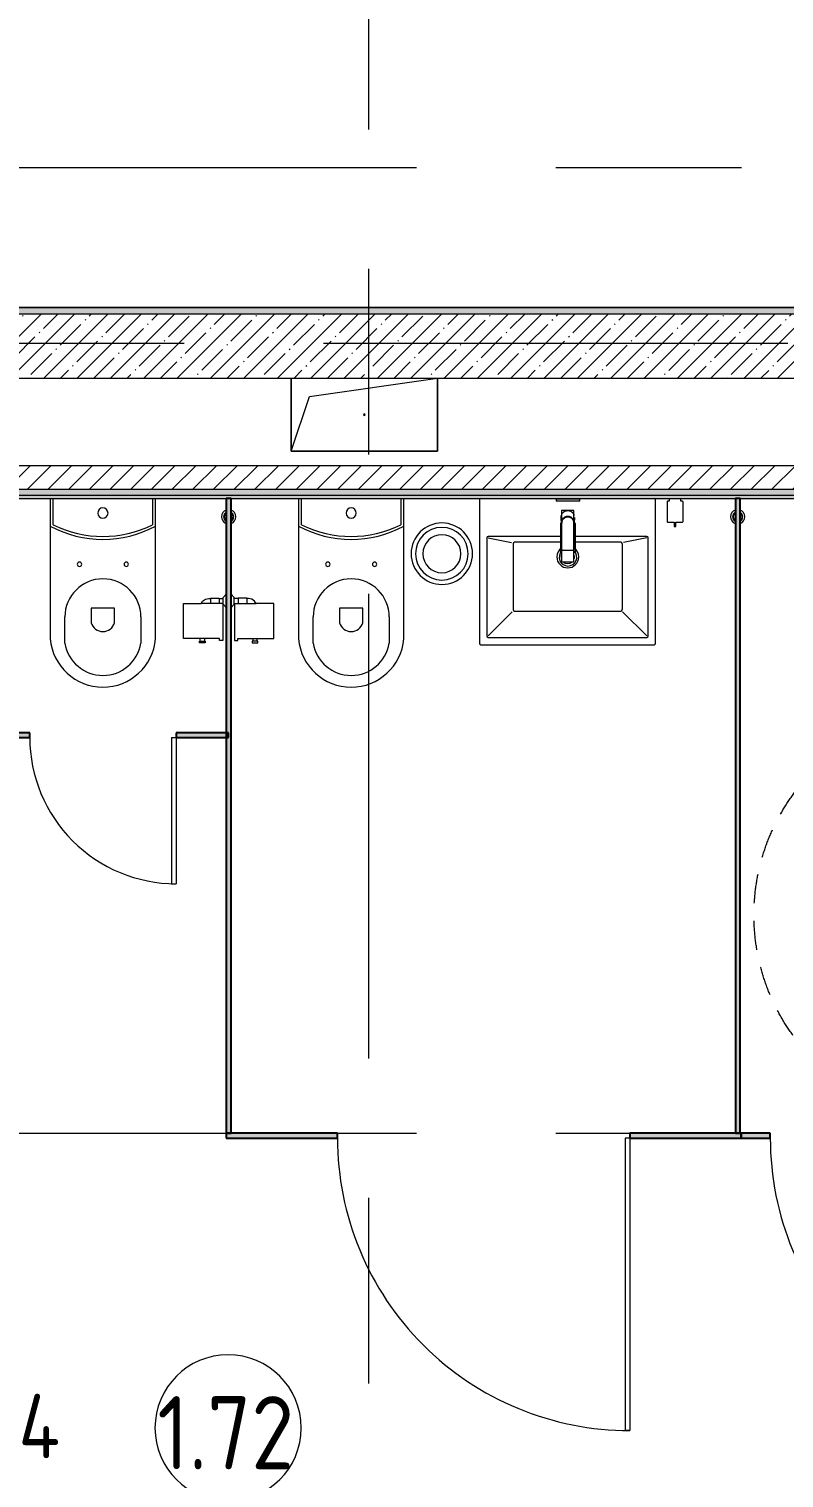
# Model space of a CAD drawing. Header units: millimetres. Extents: x 1322 to 199238, y -8553 to 29000.
# Drawn here: x 39267 to 41849, y 6621 to 11573 of the extents above; entities that cross this region are included whole.
import ezdxf

# ---------------------------------------------------------------- set-up
doc = ezdxf.new("R2010")
doc.units = ezdxf.units.MM
doc.linetypes.add('200_ШТРИХ__ш1_п0_6_', pattern=[160, 100, -60])
doc.linetypes.add('Осевая', pattern=[3175, 635, -476.25, 1587.5, -476.25])
for name, color, linetype, lineweight in [('0-1', 7, 'Continuous', 9), ('A-AREA-IDEN', 7, 'Continuous', 9), ('A-DETL-GENF', 7, 'Continuous', 9), ('A-DOOR', 7, 'Continuous', 9), ('A-GENM', 7, 'Continuous', 9), ('A-GENM-1', 7, 'Continuous', 25), ('A-WALL', 7, 'Continuous', 9), ('E-ELEC-FIXT-IDEN', 7, 'Continuous', 9), ('I-WALL', 7, 'Continuous', 9), ('P-SANR-FIXT', 7, 'Continuous', 9), ('Оси-2', 7, 'Осевая', 9)]:
    doc.layers.add(name, color=color, linetype=linetype, lineweight=lineweight)
for name, color, linetype, lineweight, true_color in [('A-WALL-1', 7, 'Continuous', 9, 0x3c3c3c), ('A-WALL-FNSH-1', 7, 'Continuous', 9, 0x3c3c3c), ('I-FURN-1', 7, 'Continuous', 9, 0xf0f0f0), ('I-FURN-2', 7, '200_ШТРИХ__ш1_п0_6_', 9, 0xf0f0f0)]:
    doc.layers.add(name, color=color, linetype=linetype, lineweight=lineweight, true_color=true_color)
doc.styles.add('GOST Common_3', font='GOST_Common.ttf', dxfattribs={"width": 0.9, "height": 220})
doc.styles.add('GOST Common_4', font='GOST_Common.ttf', dxfattribs={"width": 0.9, "height": 250})
pattern_1 = [(0, (-75531.326, 0), (121.92, 30.48), [10.058, -81.382, 10.058, -81.382, -487.68]), (0, (-75531.326, 0), (121.92, 30.48), [-182.88, 10.058, -172.822, 10.058, -81.382, -213.36]), (0, (-75531.326, 0), (121.92, 30.48), [-457.2, 10.058, -50.902, 10.058, -142.342]), (120, (-75485.606, 15.24), (-87.356454, 90.345817), [10.058, -81.382, 10.058, -81.382, -487.68]), (120, (-75485.606, 15.24), (-87.356454, 90.345817), [-182.88, 10.058, -172.822, 10.058, -81.382, -213.36]), (120, (-75485.606, 15.24), (-87.356454, 90.345817), [-457.2, 10.058, -50.902, 10.058, -142.342]), (240, (-75470.366, 76.2), (-34.563546, -120.825817), [10.058, -81.382, 10.058, -81.382, -487.68]), (240, (-75470.366, 76.2), (-34.563546, -120.825817), [-182.88, 10.058, -172.822, 10.058, -81.382, -213.36]), (240, (-75470.366, 76.2), (-34.563546, -120.825817), [-457.2, 10.058, -50.902, 10.058, -142.342])]

# ---------------------------------------------------------------- blocks, each defined once
blk = doc.blocks.new('FRT_2D_Символ _разворот МГН_1 - D1_4_Символ доступности разворота МГН _360__-18618045-План размещения напольных электротехнических лючков и розеток 1 этажа в осях 23_1-33')
at = {"layer": 'I-FURN-2'}
for p, q in [((-300, 325.4), (-300, -185.8)), ((-300, 325.4), (-200, 325.4)), ((-200, 195.4), (-200, 325.4)), ((200, 325.4), (300, 325.4)), ((200, 195.4), (200, 325.4)), ((300, 325.4), (300, -185.8)), ((-200, 195.4), (200, 195.4)), ((-300, -185.8), (-250, -185.8)), ((-250, -185.8), (-250, -435.8)), ((300, -185.8), (250, -185.8)), ((250, -185.8), (250, -435.8)), ((-200, -435.8), (-250, -435.8)), ((-200, -435.8), (-200, -645.8)), ((200, -435.8), (250, -435.8)), ((200, -435.8), (200, -645.8)), ((-200, -645.8), (200, -645.8))]:
    blk.add_line(p, q, dxfattribs=at)
blk.add_circle((0, 0), 700, dxfattribs=at)
blk = doc.blocks.new('GM_Отверстие прямоугольное _в плите_ - Отверстие-V4-План размещения напольных электротехнических лючков и розеток 1 этажа в осях 23_1-33')
at = {"layer": 'A-GENM'}
for p, q in [((-250, -125), (-250, 125)), ((-250, 125), (-250, -125)), ((-187.5, 62.5), (250, 125)), ((250, 125), (250, -125)), ((250, -125), (250, 125)), ((-250, -125), (-187.5, 62.5)), ((250, -125), (-250, -125)), ((-250, -125), (250, -125))]:
    blk.add_line(p, q, dxfattribs=at)
for start, end in [(360, 180), (180, 360)]:
    blk.add_arc((0, 0), 2.5, start, end, dxfattribs=at)
blk = doc.blocks.new('WC Seat_2 with Cistern-Wall Based - SE22-33487382-План размещения напольных электротехнических лючков и розеток 1 этажа в осях 23_1-33')
at = {"layer": 'P-SANR-FIXT'}
for p, q in [((-5, 410.5), (-5, 500.5)), ((255, 500.5), (255, 410.5)), ((-55, 485.5), (-55, 100.5)), ((305, 100.5), (305, 485.5)), ((85, 430.5), (85, 380.5)), ((165, 380.5), (165, 430.5)), ((85, 380.5), (165, 380.5)), ((-55, 100.5), (-55, 5.5)), ((305, 5.5), (305, 100.5)), ((-45, 5.5), (-45, 95.6)), ((295, 95.6), (295, 5.5))]:
    blk.add_line(p, q, dxfattribs=at)
for centre, radius, start, end in [((125, 469.8), 180.7, 4.9791, 175.0209), ((125, 478.7), 131.8, 9.5273, 170.4727), ((125, 418.8), 41.7, 16.2602, 163.7398), ((125, 410.5), 130, 180, 360), ((45, 230.5), 7.5, 0, 180), ((45, 230.5), 7.5, 180, 360), ((205, 230.5), 7.5, 0, 180), ((205, 230.5), 7.5, 180, 360), ((125, -237), 382.5, 61.9275, 118.0725), ((125, -247), 382.5, 63.6122, 116.3878), ((125, 55.5), 17.5, 0, 180), ((125, 55.5), 17.5, 180, 360)]:
    blk.add_arc(centre, radius, start, end, dxfattribs=at)
blk = doc.blocks.new('сифон - Для раковины-30615598-План размещения напольных электротехнических лючков и розеток 1 этажа в осях 23_1-33')
at = {"layer": 'P-SANR-FIXT'}
for p, q in [((116.7, 26), (15, 26)), ((116.7, 26), (116.7, 22.5)), ((200, 40), (191.1, 40)), ((191.1, -40), (191.1, 40)), ((200, 40), (200, -40)), ((15, -26), (116.7, -26)), ((116.7, -20.6), (116.7, -26)), ((191.1, -40), (200, -40))]:
    blk.add_line(p, q, dxfattribs=at)
for start, end in [(46.114, 180), (180, 315)]:
    blk.add_arc((0, 0), 30, start, end, dxfattribs=at)
blk = doc.blocks.new('раковина - 400 x 500mm-V94-План размещения напольных электротехнических лючков и розеток 1 этажа в осях 23_1-33')
at = {"layer": 'P-SANR-FIXT'}
for p, q in [((-249.5, -5), (-249.5, -495)), ((352.5, -495), (352.5, -5)), ((-224.5, -135), (-224.5, -470)), ((31.7, -130), (-219.5, -130)), ((-219.5, -135), (-139.5, -151)), ((322.5, -130), (73.7, -130)), ((322.5, -135), (242.8, -150.5)), ((327.5, -470), (327.5, -135)), ((-134.5, -155), (-134.5, -380)), ((-126, -150), (-129.5, -150)), ((31.7, -150), (-126, -150)), ((233.5, -150), (73.7, -150)), ((238.5, -155), (238.5, -380)), ((-219.5, -470), (-137.6, -388.1)), ((-129.5, -385), (233.5, -385)), ((322.5, -470), (240.2, -387.7)), ((-219.5, -475), (322.5, -475)), ((-244.5, -500), (347.5, -500))]:
    blk.add_line(p, q, dxfattribs=at)
for centre, radius, start, end in [((-244.5, -5), 5, 90, 180), ((347.5, -5), 5, 0, 90), ((-219.5, -135), 5, 90, 180), ((322.5, -135), 5, 0, 90), ((-129.5, -155), 5, 90, 180), ((52.6, -199.9), 37.5, 125.8801, 180), ((52.6, -199.9), 23, 165.979, 180), ((52.6, -199.9), 37.5, 360, 53.7374), ((52.6, -199.9), 23, 360, 12.6975), ((233.5, -155), 5, 0, 90), ((52.6, -199.9), 37.5, 180, 360), ((52.6, -199.9), 23, 180, 194.0201), ((52.6, -199.9), 23, 226.0999, 314.072), ((52.6, -199.9), 23, 347.3007, 360), ((-129.5, -380), 5, 180, 270), ((233.5, -380), 5, 270, 360), ((-244.5, -495), 5, 180, 270), ((-219.5, -470), 5, 180, 270), ((322.5, -470), 5, 270, 0), ((347.5, -495), 5, 270, 0)]:
    blk.add_arc(centre, radius, start, end, dxfattribs=at)
blk = doc.blocks.new('смеситель для раковины - Default-V92-План размещения напольных электротехнических лючков и розеток 1 этажа в осях 23_1-33')
at = {"layer": '0-1'}
for p, q in [((21, 151.6), (-21, 151.6)), ((20.3, 111.8), (-20.3, 111.8)), ((-22.8, 2.9), (-21.7, 15.4)), ((-20.7, 17.2), (-20.7, 16.7)), ((-20.3, 19.4), (-20.3, 15.8)), ((20.3, 15.8), (20.3, 19.4)), ((20.8, 16.7), (20.8, 17.2))]:
    blk.add_line(p, q, dxfattribs=at)
at = {"layer": '0-1', "flags": 128}
for points in [[(-21, 151.3), (-21, 147.9), (-21, 145.7), (-21, 145.2), (-21, 144.9), (-21, 144.8), (-21, 144.7), (-21, 144.7)], [(21, 89.1), (21, 88.6), (21, 88.3), (21, 88.3)], [(21.7, 15.4), (22.3, 8.3), (22.8, 2.9)]]:
    blk.add_lwpolyline(points, dxfattribs=at)
at = {"layer": 'P-SANR-FIXT'}
for p, q in [((21, 151.6), (-21, 151.6)), ((-21, 151.6), (-21, -23)), ((21, -23), (21, 151.6)), ((-20.3, 111.8), (-20.3, 111.8)), ((-20.3, 111.8), (-20.3, 109.7)), ((20.3, 109.7), (20.3, 111.8)), ((20.3, 111.8), (20.3, 111.8)), ((-21, -23), (21, -23))]:
    blk.add_line(p, q, dxfattribs=at)
at = {"layer": 'P-SANR-FIXT', "flags": 128}
for points in [[(-21, 144), (-21, 91), (-21, 37.9)], [(-20.3, 19.4), (-20.3, 60.2), (-20.3, 109.7)], [(20.3, 109.7), (20.3, 60.2), (20.3, 19.4)], [(21, 37.9), (21, 91), (21, 144)], [(-20.3, 15.8), (-20.3, 17.1), (-20.3, 18.4)], [(20.3, 18.4), (20.3, 17.1), (20.3, 15.8)], [(21, 17.1), (21, 22.3), (21, 27.5), (21, 32.7), (21, 37.9)], [(21, 15.1), (21, 15.6), (21, 16.1), (21, 16.6), (21, 17.1)], [(22.9, -1.8), (22.4, 2.9), (22, 7.6), (21.5, 12.3), (21.1, 17.1)], [(21.1, 17.1), (21.5, 12.3), (22, 7.6), (22.4, 2.9), (22.9, -1.8)]]:
    blk.add_lwpolyline(points, dxfattribs=at)
at = {"layer": 'P-SANR-FIXT'}
for centre, major_axis, ratio, start_param, end_param in [((-9809.3, 72.1), (-9788.3, 0.5), 0.986286, 3.135948, 3.138103), ((0, 17.2), (20.8, 0), 0.98634, 3.060685, 3.141593), ((0, 17.2), (20.8, 0), 0.98634, 3.141593, 3.395551), ((0, 17.2), (20.8, 0), 0.98634, 3.707105, 3.769911), ((0, 17.2), (20.8, 0), 0.98634, 5.654867, 5.717635), ((0, 17.2), (-20.8, 0), 0.98634, 2.887544, 3.141593), ((0, 17.2), (20.8, 0), 0.98634, 0, 0.080911), ((0, 17.2), (20.8, 0), 0.98634, 4.154533, 5.270098)]:
    blk.add_ellipse(centre, major_axis=major_axis, ratio=ratio, start_param=start_param, end_param=end_param, dxfattribs=at)
for points, knots in [([(-21, 151.6), (-21, 151.7), (-21, 151.5), (-21, 150.5), (-21, 148.7), (-21, 146.9), (-21, 145.2), (-21, 144.4), (-21, 144)], [0.4444444, 0.4444444, 0.4444444, 0.4444444, 0.5555556, 0.6666667, 0.7777778, 0.8888889, 0.9444444, 1, 1, 1, 1]), ([(21, 144), (21, 144.4), (21, 145.2), (21, 146.9), (21, 148.7), (21, 150.5), (21, 151.5), (21, 151.7), (21, 151.6)], [0, 0, 0, 0, 0.0555556, 0.1111111, 0.2222222, 0.3333333, 0.4444444, 0.5555556, 0.5555556, 0.5555556, 0.5555556]), ([(-21.8, 13.9), (-21.8, 14.6), (-21.7, 16.1), (-21.6, 18.9), (-21.5, 22.1), (-21.5, 25.2), (-21.4, 27.9), (-21.4, 30), (-21.4, 31.8), (-21.3, 33.4), (-21.3, 34.5), (-21.3, 35.6), (-21.3, 37), (-21.3, 38.7), (-21.2, 41), (-21.2, 44.2), (-21.2, 48.8), (-21.1, 54.3), (-21.1, 59.3), (-21.1, 63.2), (-21.1, 66.1), (-21.1, 68.8), (-21.1, 72.5), (-21, 78.9), (-21, 84.5), (-21, 88.1)], [0, 0, 0, 0, 0.083333, 0.166667, 0.25, 0.333333, 0.375, 0.416667, 0.458333, 0.479167, 0.5, 0.520833, 0.541667, 0.583333, 0.625, 0.666667, 0.708333, 0.75, 0.791667, 0.8125, 0.833333, 0.854167, 0.875, 0.916667, 1, 1, 1, 1]), ([(21, 88.1), (21, 84.5), (21, 78.9), (21.1, 72.5), (21.1, 68.8), (21.1, 66.1), (21.1, 63.2), (21.1, 59.3), (21.2, 54.3), (21.2, 48.8), (21.2, 44.2), (21.3, 41), (21.3, 38.7), (21.3, 37), (21.3, 35.6), (21.3, 34.5), (21.3, 33.4), (21.4, 31.8), (21.4, 30), (21.4, 27.9), (21.5, 25.2), (21.5, 22.1), (21.6, 18.9), (21.7, 16.1), (21.8, 14.6), (21.8, 13.9)], [0, 0, 0, 0, 0.083333, 0.125, 0.145833, 0.166667, 0.1875, 0.208333, 0.25, 0.291667, 0.333333, 0.375, 0.416667, 0.458333, 0.479167, 0.5, 0.520833, 0.541667, 0.583333, 0.625, 0.666667, 0.75, 0.833333, 0.916667, 1, 1, 1, 1]), ([(-21.1, 17.1), (-21.2, 16.5), (-21.3, 15.4), (-21.5, 13.7), (-21.6, 11.8), (-21.9, 9.3), (-22.1, 7.6), (-22.4, 5.3), (-22.6, 3), (-22.8, 1.4), (-22.9, 0.3)], [0, 0, 0, 0, 0.1, 0.2, 0.3, 0.4, 0.6, 0.7, 0.8, 1, 1, 1, 1]), ([(-22.6, 3.6), (-22.6, 3.8), (-22.5, 4.4), (-22.4, 5.5), (-22.3, 6.9), (-22.2, 8.4), (-22, 10.9), (-21.9, 12.9), (-21.8, 13.9)], [0.3178487, 0.3178487, 0.3178487, 0.3178487, 0.375, 0.5, 0.625, 0.75, 0.875, 1, 1, 1, 1]), ([(21, 15.1), (20.9, 14), (20.5, 11.7), (19.3, 8.5), (17.6, 5.5), (14.8, 1.9), (11.1, -0.9), (6.8, -2.8), (3.4, -3.6), (0, -3.8), (-4.5, -3.5), (-10.1, -1.7), (-14.7, 1.9), (-17.6, 5.5), (-19.3, 8.4), (-20.5, 11.7), (-20.9, 13.9), (-21, 15)], [0, 0, 0, 0, 0.055556, 0.111111, 0.166667, 0.222222, 0.333333, 0.388889, 0.444444, 0.5, 0.555556, 0.666667, 0.777778, 0.833333, 0.888889, 0.944444, 1, 1, 1, 1]), ([(20.3, 19.4), (20.3, 18.2), (20.2, 15.9), (19.3, 12.3), (18, 9.6), (16.8, 7.5), (15.7, 6), (14.5, 4.7), (12.8, 3), (10.4, 1.2), (7.1, -0.4), (2.4, -1.7), (-2.5, -1.7), (-7.1, -0.4), (-10.9, 1.5), (-13.6, 3.7), (-15.4, 5.7), (-16.5, 7.1), (-17.7, 9), (-18.9, 11.5), (-20, 15), (-20.3, 17.7), (-20.3, 19.4)], [0, 0, 0, 0, 0.055556, 0.111111, 0.166667, 0.194444, 0.222222, 0.25, 0.277778, 0.333333, 0.388889, 0.444444, 0.555556, 0.611111, 0.666667, 0.75, 0.770833, 0.791667, 0.833333, 0.875, 0.916667, 1, 1, 1, 1]), ([(20.3, 15.8), (20.3, 13.7), (19.8, 10.7), (17.9, 6.9), (16.3, 4.7), (14.8, 3.1), (13, 1.5), (11.1, 0.2), (9, -0.8), (7.3, -1.5), (5.5, -2), (3.6, -2.4), (1.4, -2.7), (-0.9, -2.7), (-3.3, -2.5), (-5.5, -2), (-7.7, -1.3), (-9.8, -0.4), (-11.7, 0.6), (-13.5, 1.9), (-15.1, 3.4), (-16.9, 5.4), (-19.5, 9.5), (-20.3, 13.2), (-20.3, 15.8)], [0, 0, 0, 0, 0.111111, 0.166667, 0.222222, 0.25, 0.277778, 0.333333, 0.361111, 0.388889, 0.416667, 0.444444, 0.479167, 0.513889, 0.548611, 0.583333, 0.618056, 0.652778, 0.6875, 0.722222, 0.756944, 0.791667, 0.861111, 1, 1, 1, 1]), ([(21.1, 19.2), (21.3, 18.6), (21.7, 16.8), (21.8, 15.1), (21.8, 13.9)], [0.8206896, 0.8206896, 0.8206896, 0.8206896, 0.8888889, 1, 1, 1, 1]), ([(21.1, 17.1), (21.1, 16.7), (21.2, 16), (21.3, 15), (21.4, 13.9), (21.6, 12.5), (21.8, 10.8), (22, 8.7), (22.2, 6.9), (22.4, 5.5), (22.5, 4.5), (22.6, 3.4), (22.7, 2.4), (22.8, 1.5), (22.9, 0.8), (22.9, 0.4), (22.9, 0.3)], [0, 0, 0, 0, 0.0625, 0.125, 0.1875, 0.25, 0.375, 0.5, 0.625, 0.6875, 0.75, 0.8125, 0.875, 0.9375, 0.96875, 1, 1, 1, 1]), ([(21.8, 13.9), (21.8, 13.3), (21.9, 11.9), (22, 10), (22.2, 8.4), (22.2, 7.3), (22.3, 6.4), (22.4, 5.2), (22.6, 3.7), (22.8, 2), (22.9, 0.8), (22.9, 0.3)], [0, 0, 0, 0, 0.083333, 0.166667, 0.25, 0.333333, 0.416667, 0.5, 0.666667, 0.833333, 1, 1, 1, 1]), ([(22.1, 7), (22.2, 6.5), (22.8, 4.3), (23, 2), (22.9, 0.3)], [0.8, 0.8, 0.8, 0.8, 0.85, 1, 1, 1, 1]), ([(22.9, -1.8), (22.6, -4.5), (21.7, -8.2), (19.1, -12.8), (16.7, -15.9), (13.7, -18.5), (10.4, -20.6), (6.8, -22.1), (3.4, -22.8), (0.5, -23), (-2.9, -22.9), (-6.8, -22.1), (-10.7, -20.5), (-13.4, -18.7), (-15.3, -17.2), (-17, -15.4), (-19, -12.9), (-20.6, -10.1), (-21.5, -8), (-21.7, -7.4)], [0, 0, 0, 0, 0.1111111, 0.1666667, 0.2222222, 0.2777778, 0.3333333, 0.3888889, 0.4444444, 0.4791667, 0.5138889, 0.5833333, 0.6527778, 0.6875, 0.7222222, 0.7569444, 0.7916667, 0.8611111, 0.8888889, 0.8888889, 0.8888889, 0.8888889])]:
    blk.add_open_spline(points, degree=3, knots=knots, dxfattribs=at)
for points in [[(-22.9, 0.3), (-23, 2.1), (-22.8, 3.8), (-22.4, 5.5)], [(-21.8, 13.9), (-21.8, 15.7), (-21.5, 17.5), (-21.1, 19.2)], [(-21.1, 17.1), (-21.1, 16.7), (-21.1, 16), (-21, 15.3), (-21, 15)], [(21, 37.9), (21, 36.1), (21, 32.7), (21.1, 27.5), (21.1, 22.3), (21.1, 18.8), (21.1, 17.1)], [(21.1, 17.1), (21.1, 16.7), (21.1, 16.1), (21, 15.4), (21, 15.1)], [(22.9, 0.3), (22.8, 1.7), (22.5, 4.5), (22, 8.7), (21.5, 12.9), (21.2, 15.7), (21.1, 17.1)], [(22.9, 0.3), (22.9, -0.1), (22.9, -0.4), (22.9, -0.8)]]:
    blk.add_open_spline(points, degree=3, dxfattribs=at)
blk = doc.blocks.new('мусорная корзина - Round_ Metal-30590745-План размещения напольных электротехнических лючков и розеток 1 этажа в осях 23_1-33')
at = {"layer": 'P-SANR-FIXT'}
for radius, start, end in [(105, 0, 180), (90, 360, 180), (65, 0, 180), (105, 180, 360), (90, 180, 360), (65, 180, 360)]:
    blk.add_arc((0, 0), radius, start, end, dxfattribs=at)
blk = doc.blocks.new('TOY_Диспансер мыло - Дозатор Elegance new 11654 019001 хром-30721027-План размещения напольных электротехнических лючков и розеток 1 этажа в осях 23_1-33')
at = {"layer": 'A-GENM'}
for p, q in [((127.9, 101.6), (122.2, 101.6)), ((122.2, 101.6), (122.2, 86.7)), ((127.9, 86.7), (127.9, 101.6)), ((97.5, 84.7), (97.5, 17)), ((122.2, 86.7), (99.5, 86.7)), ((150.5, 86.7), (127.9, 86.7)), ((152.5, 17), (152.5, 84.7)), ((99.5, 15), (105, 15)), ((105, 15), (105, 5.5)), ((145, 5.5), (145, 15)), ((145, 15), (150.5, 15))]:
    blk.add_line(p, q, dxfattribs=at)
for centre, start, end in [((99.5, 84.7), 90, 180), ((150.5, 84.7), 360, 90), ((99.5, 17), 180, 270), ((150.5, 17), 270, 360)]:
    blk.add_arc(centre, 2, start, end, dxfattribs=at)
blk = doc.blocks.new('131_Сантехническая перегородка_Дверь 5 - СД-1-30835617-План размещения напольных электротехнических лючков и розеток 1 этажа в осях 23_1-33')
at = {"layer": 'A-GENM'}
for points in [[(70, 8), (70, -8), (250, -8), (250, 8)], [(750, 8), (750, -8), (930, -8), (930, 8)]]:
    blk.add_hatch(color=256, dxfattribs=at).paths.add_polyline_path(points)
at = {"layer": 'A-DOOR'}
for p, q in [((266, 508), (250, 508)), ((250, 8), (250, 508)), ((266, 8), (266, 508)), ((266, 8), (250, 8))]:
    blk.add_line(p, q, dxfattribs=at)
blk.add_arc((250, 8), 500, 360, 90, dxfattribs=at)
at = {"layer": 'A-GENM-1'}
for p, q in [((250, 8), (70, 8)), ((70, 8), (70, -8)), ((250, -8), (250, 8)), ((930, 8), (750, 8)), ((750, 8), (750, -8)), ((930, -8), (930, 8)), ((70, -8), (250, -8)), ((750, -8), (930, -8))]:
    blk.add_line(p, q, dxfattribs=at)
blk = doc.blocks.new('131_Сантехническая перегородка 7 - СП-1-V115-План размещения напольных электротехнических лючков и розеток 1 этажа в осях 23_1-33')
at = {"layer": 'A-GENM'}
blk.add_hatch(color=256, dxfattribs=at).paths.add_polyline_path([(2165.9, -8), (2165.9, 8), (-4.1, 8), (-4.1, -8), (1220.2, -8)])
at = {"layer": 'A-GENM', "flags": 128}
for points in [[(71.5, 8), (71.1, 8.5), (70.8, 9), (70.4, 9.5), (70, 9.9), (69.6, 10.4), (69.2, 10.8), (68.8, 11.2), (68.3, 11.6), (67.8, 12), (67.3, 12.3), (66.8, 12.7), (66.3, 13), (65.8, 13.3), (65.3, 13.6), (64.7, 13.8), (64.2, 14), (63.6, 14.3), (63, 14.4), (62.4, 14.6), (61.9, 14.7), (61.3, 14.9), (60.7, 14.9), (60.1, 15), (59.5, 15.1), (58.9, 15.1), (58.3, 15.1), (57.7, 15), (57.1, 15), (56.5, 14.9), (55.9, 14.8), (55.3, 14.7), (54.7, 14.5), (54.1, 14.4), (53.5, 14.2), (53, 13.9), (52.4, 13.7), (51.9, 13.4), (51.4, 13.2), (50.8, 12.9), (50.3, 12.5), (49.8, 12.2), (49.3, 11.8), (48.9, 11.4), (48.4, 11), (48, 10.6), (47.6, 10.2), (47.2, 9.7), (46.8, 9.3), (46.4, 8.8), (46.1, 8.3), (45.9, 8)], [(45.9, -8), (46.3, -8.5), (46.6, -9), (47, -9.5), (47.4, -9.9), (47.8, -10.4), (48.2, -10.8), (48.6, -11.2), (49.1, -11.6), (49.6, -12), (50, -12.3), (50.5, -12.7), (51.1, -13), (51.6, -13.3), (52.1, -13.6), (52.7, -13.8), (53.2, -14), (53.8, -14.3), (54.4, -14.4), (54.9, -14.6), (55.5, -14.7), (56.1, -14.9), (56.7, -14.9), (57.3, -15), (57.9, -15.1), (58.5, -15.1), (59.1, -15.1), (59.7, -15), (60.3, -15), (60.9, -14.9), (61.5, -14.8), (62.1, -14.7), (62.7, -14.5), (63.3, -14.4), (63.8, -14.2), (64.4, -13.9), (65, -13.7), (65.5, -13.4), (66, -13.2), (66.6, -12.9), (67.1, -12.5), (67.6, -12.2), (68, -11.8), (68.5, -11.4), (69, -11), (69.4, -10.6), (69.8, -10.2), (70.2, -9.7), (70.6, -9.3), (70.9, -8.8), (71.3, -8.3), (71.5, -8)]]:
    blk.add_lwpolyline(points, dxfattribs=at)
at = {"layer": 'A-GENM'}
for radius, start, end in [(24.6, 19.9113, 160.0887), (17.6, 28.9731, 151.0269), (15.1, 78.8699, 146.2189), (15.1, 33.7811, 53.124), (24.6, 199.9113, 340.0887), (17.6, 208.9731, 331.0269), (15.1, 213.7811, 230.9166), (15.1, 258.8699, 326.2189)]:
    blk.add_arc((58.7, 0), radius, start, end, dxfattribs=at)
at = {"layer": 'A-GENM-1'}
for p, q in [((2165.9, 8), (-4.1, 8)), ((-4.1, 8), (-4.1, -8)), ((2165.9, -8), (2165.9, 8)), ((-4.1, -8), (2165.9, -8))]:
    blk.add_line(p, q, dxfattribs=at)
blk = doc.blocks.new('131_Сантехническая перегородка 7 - СП-1-30858579-План размещения напольных электротехнических лючков и розеток 1 этажа в осях 23_1-33')
at = {"layer": 'A-GENM'}
blk.add_hatch(color=256, dxfattribs=at).paths.add_polyline_path([(2165.9, -8), (2165.9, 8), (-4.1, 8), (-4.1, -8), (1220.2, -8)])
at = {"layer": 'A-GENM', "flags": 128}
for points in [[(71.5, 8), (71.1, 8.5), (70.8, 9), (70.4, 9.5), (70, 9.9), (69.6, 10.4), (69.2, 10.8), (68.8, 11.2), (68.3, 11.6), (67.8, 12), (67.3, 12.3), (66.8, 12.7), (66.3, 13), (65.8, 13.3), (65.3, 13.6), (64.7, 13.8), (64.2, 14), (63.6, 14.3), (63, 14.4), (62.4, 14.6), (61.9, 14.7), (61.3, 14.9), (60.7, 14.9), (60.1, 15), (59.5, 15.1), (58.9, 15.1), (58.3, 15.1), (57.7, 15), (57.1, 15), (56.5, 14.9), (55.9, 14.8), (55.3, 14.7), (54.7, 14.5), (54.1, 14.4), (53.5, 14.2), (53, 13.9), (52.4, 13.7), (51.9, 13.4), (51.4, 13.2), (50.8, 12.9), (50.3, 12.5), (49.8, 12.2), (49.3, 11.8), (48.9, 11.4), (48.4, 11), (48, 10.6), (47.6, 10.2), (47.2, 9.7), (46.8, 9.3), (46.4, 8.8), (46.1, 8.3), (45.9, 8)], [(45.9, -8), (46.3, -8.5), (46.6, -9), (47, -9.5), (47.4, -9.9), (47.8, -10.4), (48.2, -10.8), (48.6, -11.2), (49.1, -11.6), (49.6, -12), (50, -12.3), (50.5, -12.7), (51.1, -13), (51.6, -13.3), (52.1, -13.6), (52.7, -13.8), (53.2, -14), (53.8, -14.3), (54.4, -14.4), (54.9, -14.6), (55.5, -14.7), (56.1, -14.9), (56.7, -14.9), (57.3, -15), (57.9, -15.1), (58.5, -15.1), (59.1, -15.1), (59.7, -15), (60.3, -15), (60.9, -14.9), (61.5, -14.8), (62.1, -14.7), (62.7, -14.5), (63.3, -14.4), (63.8, -14.2), (64.4, -13.9), (65, -13.7), (65.5, -13.4), (66, -13.2), (66.6, -12.9), (67.1, -12.5), (67.6, -12.2), (68, -11.8), (68.5, -11.4), (69, -11), (69.4, -10.6), (69.8, -10.2), (70.2, -9.7), (70.6, -9.3), (70.9, -8.8), (71.3, -8.3), (71.5, -8)]]:
    blk.add_lwpolyline(points, dxfattribs=at)
at = {"layer": 'A-GENM'}
for radius, start, end in [(24.6, 19.9113, 160.0887), (17.6, 28.9731, 151.0269), (15.1, 78.8699, 146.2189), (15.1, 33.7811, 53.124), (24.6, 199.9113, 340.0887), (17.6, 208.9731, 331.0269), (15.1, 213.7811, 233.124), (15.1, 258.8699, 326.2189)]:
    blk.add_arc((58.7, 0), radius, start, end, dxfattribs=at)
at = {"layer": 'A-GENM-1'}
for p, q in [((2165.9, 8), (-4.1, 8)), ((-4.1, 8), (-4.1, -8)), ((2165.9, -8), (2165.9, 8)), ((-4.1, -8), (2165.9, -8))]:
    blk.add_line(p, q, dxfattribs=at)
blk = doc.blocks.new('131_Сантехническая перегородка_Дверь МГН - СД-1-30883454-План размещения напольных электротехнических лючков и розеток 1 этажа в осях 23_1-33')
at = {"layer": 'A-GENM'}
for points in [[(-370, 8), (-370, -8), (10, -8), (10, 8), (-34.9, 8)], [(1010, 8), (1010, -8), (1390, -8), (1390, 8), (1295.2, 8)]]:
    blk.add_hatch(color=256, dxfattribs=at).paths.add_polyline_path(points)
at = {"layer": 'A-DOOR'}
for p, q in [((10, 1008), (26, 1008)), ((10, 8), (10, 1008)), ((26, 8), (26, 1008)), ((10, 8), (26, 8))]:
    blk.add_line(p, q, dxfattribs=at)
blk.add_arc((10, 8), 1000, 360, 90, dxfattribs=at)
at = {"layer": 'A-GENM-1'}
for p, q in [((10, 8), (-370, 8)), ((-370, 8), (-370, -8)), ((10, -8), (10, 8)), ((1390, 8), (1010, 8)), ((1010, 8), (1010, -8)), ((1390, -8), (1390, 8)), ((-370, -8), (10, -8)), ((1010, -8), (1390, -8))]:
    blk.add_line(p, q, dxfattribs=at)
blk = doc.blocks.new('131_Сантехническая перегородка_Дверь МГН 2 - СД-1-30897608-План размещения напольных электротехнических лючков и розеток 1 этажа в осях 23_1-33')
at = {"layer": 'A-GENM'}
for points in [[(10, 8), (-430, 8), (-430, -8), (10, -8)], [(1010, 8), (1010, -8), (1110, -8), (1110, 8)]]:
    blk.add_hatch(color=256, dxfattribs=at).paths.add_polyline_path(points)
at = {"layer": 'A-DOOR'}
for p, q in [((10, 1008), (26, 1008)), ((10, 8), (10, 1008)), ((26, 8), (26, 1008)), ((10, 8), (26, 8))]:
    blk.add_line(p, q, dxfattribs=at)
blk.add_arc((10, 8), 1000, 360, 90, dxfattribs=at)
at = {"layer": 'A-GENM-1'}
for p, q in [((10, 8), (-430, 8)), ((-430, 8), (-430, -8)), ((10, -8), (10, 8)), ((1110, 8), (1010, 8)), ((1010, 8), (1010, -8)), ((1110, -8), (1110, 8)), ((-430, -8), (10, -8)), ((1010, -8), (1110, -8))]:
    blk.add_line(p, q, dxfattribs=at)
blk = doc.blocks.new('Sanitary_Toilet-Accessories_Gessi_Wall-mounted-paper-roll-holder-65449 - Chrome-V116-План размещения напольных электротехнических лючков и розеток 1 этажа в осях 23_1-33')
at = {"layer": 'A-DETL-GENF'}
for p, q in [((114466.2, 9490.5), (114466.2, 9609.5)), ((114466.2, 9609.5), (114526.6, 9609.5)), ((114526.6, 9609.5), (114532.1, 9617.9)), ((114602, 9609.5), (114526.6, 9609.5)), ((114532.1, 9617.9), (114541.7, 9624.3)), ((114541.7, 9624.3), (114553, 9626.5)), ((114553, 9626.5), (114558.5, 9626.5)), ((114558.5, 9626.5), (114558.5, 9628)), ((114558.5, 9628), (114588.5, 9628)), ((114558.5, 9626.5), (114558.5, 9609.5)), ((114588.5, 9628), (114588.5, 9626.5)), ((114588.5, 9626.5), (114588.5, 9609.5)), ((114588.5, 9626.5), (114602, 9626.5)), ((114602, 9611.5), (114601.2, 9609.5)), ((114601.2, 9609.5), (114601.2, 9483)), ((114602, 9630), (114613, 9641.4)), ((114602, 9626.5), (114602, 9630)), ((114602, 9609.5), (114602, 9628)), ((114602, 9608), (114602, 9611.5)), ((114613, 9596.6), (114602, 9608)), ((114523.5, 9490.5), (114466.2, 9490.5)), ((114521.5, 9475.5), (114521.5, 9481.5)), ((114521.5, 9481.5), (114523.5, 9481.5)), ((114540.5, 9475.5), (114521.5, 9475.5)), ((114538.5, 9490.5), (114523.5, 9490.5)), ((114523.5, 9481.5), (114523.5, 9490.5)), ((114523.5, 9481.5), (114538.5, 9481.5)), ((114589.2, 9490.5), (114538.5, 9490.5)), ((114538.5, 9490.5), (114538.5, 9481.5)), ((114538.5, 9481.5), (114540.5, 9481.5)), ((114540.5, 9481.5), (114540.5, 9475.5)), ((114589.2, 9483), (114589.2, 9490.5)), ((114601.2, 9483), (114589.2, 9483))]:
    blk.add_line(p, q, dxfattribs=at)
blk = doc.blocks.new('Sanitary_Toilet-Accessories_Gessi_Wall-mounted-paper-roll-holder-65449 - Chrome-V117-План размещения напольных электротехнических лючков и розеток 1 этажа в осях 23_1-33')
at = {"layer": 'A-DETL-GENF'}
for p, q in [((115500, 9630), (115489, 9641.4)), ((115489, 9596.6), (115500, 9608)), ((115500, 9626.5), (115500, 9630)), ((115500, 9609.5), (115500, 9628)), ((115513.5, 9626.5), (115500, 9626.5)), ((115500, 9611.5), (115500.7, 9609.5)), ((115500, 9608), (115500, 9611.5)), ((115500, 9609.5), (115575.4, 9609.5)), ((115500.7, 9609.5), (115500.7, 9483)), ((115543.5, 9628), (115513.5, 9628)), ((115513.5, 9628), (115513.5, 9626.5)), ((115513.5, 9626.5), (115513.5, 9609.5)), ((115543.5, 9626.5), (115543.5, 9628)), ((115543.5, 9626.5), (115543.5, 9609.5)), ((115549, 9626.5), (115543.5, 9626.5)), ((115560.3, 9624.3), (115549, 9626.5)), ((115569.9, 9617.9), (115560.3, 9624.3)), ((115575.4, 9609.5), (115569.9, 9617.9)), ((115635.7, 9609.5), (115575.4, 9609.5)), ((115635.7, 9490.5), (115635.7, 9609.5)), ((115500.7, 9483), (115512.7, 9483)), ((115512.7, 9490.5), (115563.5, 9490.5)), ((115512.7, 9483), (115512.7, 9490.5)), ((115561.5, 9481.5), (115561.5, 9475.5)), ((115563.5, 9481.5), (115561.5, 9481.5)), ((115561.5, 9475.5), (115580.5, 9475.5)), ((115563.5, 9490.5), (115578.5, 9490.5)), ((115563.5, 9490.5), (115563.5, 9481.5)), ((115578.5, 9481.5), (115563.5, 9481.5)), ((115578.5, 9490.5), (115635.7, 9490.5)), ((115578.5, 9481.5), (115578.5, 9490.5)), ((115580.5, 9481.5), (115578.5, 9481.5)), ((115580.5, 9475.5), (115580.5, 9481.5))]:
    blk.add_line(p, q, dxfattribs=at)
blk = doc.blocks.new('Марка_Помещения - Номер-25198446-План размещения напольных электротехнических лючков и розеток 1 этажа в осях 23_1-33')
at = {"layer": 'A-AREA-IDEN'}
for start, end in [(360, 180), (180, 360)]:
    blk.add_arc((0, 0), 2.5, start, end, dxfattribs=at)

msp = doc.modelspace()

# ---------------------------------------------------------------- hatches: boundary and pattern name
at = {"layer": 'I-WALL'}
h = msp.add_hatch(dxfattribs=at)
h.set_pattern_fill('FP_31', color=256, style=0, pattern_type=2)
h.set_pattern_definition(pattern_1)
h.paths.add_polyline_path([(45658.7, 10600), (45658.7, 10620), (35648.7, 10620), (35648.7, 10600), (44926.2, 10600)])
h.paths.add_polyline_path([(34698.7, 10600), (34698.7, 10620), (33598.7, 10620), (33598.7, 10600)])
h.paths.add_polyline_path([(32148.7, 10600), (32148.7, 10620), (29563.7, 10620), (29563.7, 10600), (31625.5, 10600)])
h.paths.add_polyline_path([(28113.7, 10600), (28113.7, 10620), (25277.7, 10620), (25277.7, 10600), (27635.3, 10600)])
h = msp.add_hatch(dxfattribs=at)
h.set_pattern_fill('FP_2', color=256, style=0, pattern_type=2)
h.set_pattern_definition([(45, (-75531.33, 0), (-57.024626, 57.024626), []), (45, (-75474.3, 0), (-57.024626, 57.024626), [100.806, -20.161, 3.353, -16.808])])
h.paths.add_polyline_path([(43798.7, 10380), (43798.7, 10600), (36398.7, 10600), (36398.7, 10380), (43596.1, 10380)])
h = msp.add_hatch(dxfattribs=at)
h.set_pattern_fill('FP_3', color=256, style=0, pattern_type=2)
h.set_pattern_definition([(45, (-75531.326, 0), (-35.35534, 35.35534), [])])
h.paths.add_polyline_path([(43338.7, 10000), (43338.7, 10080), (36478.7, 10080), (36478.7, 10000), (42266.1, 10000)])
h = msp.add_hatch(dxfattribs=at)
h.set_pattern_fill('FP_31', color=256, style=0, pattern_type=2)
h.set_pattern_definition(pattern_1)
h.paths.add_polyline_path([(43318.7, 9980), (43338.7, 9980), (43338.7, 10000), (36498.7, 10000), (36498.7, 9980), (43307.7, 9980)])
msp.add_hatch(color=256, dxfattribs=at).paths.add_polyline_path([(43318.7, 9969), (43318.7, 9980), (36498.7, 9980), (36498.7, 9969), (42266.1, 9969)])

# ---------------------------------------------------------------- linework, layer by layer
at = {"layer": 'A-WALL'}
for p, q in [((45658.7, 10620), (35648.7, 10620)), ((36498.7, 9980), (43318.7, 9980))]:
    msp.add_line(p, q, dxfattribs=at)
at = {"layer": 'A-WALL-1'}
for p, q in [((35648.7, 10600), (45678.7, 10600)), ((36398.7, 10380), (43798.7, 10380)), ((43338.7, 10080), (36478.7, 10080)), ((36478.7, 10000), (43338.7, 10000))]:
    msp.add_line(p, q, dxfattribs=at)
at = {"layer": 'A-WALL-FNSH-1'}
for p, q in [((45657.7, 10621), (35648.7, 10621)), ((36498.7, 9969), (43318.7, 9969))]:
    msp.add_line(p, q, dxfattribs=at)
at = {"layer": 'Оси-2'}
for p, q in [((40428.7, 593.7), (40428.7, 19415.1)), ((9318.1, 11100), (44787.7, 11100)), ((10588.1, 10500), (44787.7, 10500)), ((9318.1, 7800), (47228.7, 7800))]:
    msp.add_line(p, q, dxfattribs=at)

# ---------------------------------------------------------------- block references
at = {"layer": 'A-AREA-IDEN', "xscale": 99.99999999999993, "yscale": 99.99999999999993, "zscale": 99.99999999999993}
msp.add_blockref('Марка_Помещения - Номер-25198446-План размещения напольных электротехнических лючков и розеток 1 этажа в осях 23_1-33', (39947.8, 6792.3), dxfattribs=at)
at = {"layer": 'A-GENM'}
msp.add_blockref('GM_Отверстие прямоугольное _в плите_ - Отверстие-V4-План размещения напольных электротехнических лючков и розеток 1 этажа в осях 23_1-33', (40413.7, 10255), dxfattribs=at)
for name, p, rotation in [('131_Сантехническая перегородка 7 - СП-1-V115-План размещения напольных электротехнических лючков и розеток 1 этажа в осях 23_1-33', (39949.7, 9964.9), 269.9999999999999), ('131_Сантехническая перегородка 7 - СП-1-30858579-План размещения напольных электротехнических лючков и розеток 1 этажа в осях 23_1-33', (41690.2, 9964.9), 269.9999999999999), ('131_Сантехническая перегородка_Дверь 5 - СД-1-30835617-План размещения напольных электротехнических лючков и розеток 1 этажа в осях 23_1-33', (40019.7, 9160), 180), ('131_Сантехническая перегородка_Дверь МГН - СД-1-30883454-План размещения напольных электротехнических лючков и розеток 1 этажа в осях 23_1-33', (41331.7, 7791), 180), ('131_Сантехническая перегородка_Дверь МГН 2 - СД-1-30897608-План размещения напольных электротехнических лючков и розеток 1 этажа в осях 23_1-33', (42811.7, 7791), 180)]:
    msp.add_blockref(name, p, dxfattribs=dict(at, rotation=rotation))
at = {"layer": 'I-FURN-1'}
msp.add_blockref('FRT_2D_Символ _разворот МГН_1 - D1_4_Символ доступности разворота МГН _360__-18618045-План размещения напольных электротехнических лючков и розеток 1 этажа в осях 23_1-33', (42445.9, 8544.9), dxfattribs=at)
at = {"layer": 'P-SANR-FIXT'}
for name, p, rotation in [('WC Seat_2 with Cistern-Wall Based - SE22-33487382-План размещения напольных электротехнических лючков и розеток 1 этажа в осях 23_1-33', (39644.7, 9974.5), 180), ('WC Seat_2 with Cistern-Wall Based - SE22-33487382-План размещения напольных электротехнических лючков и розеток 1 этажа в осях 23_1-33', (40493.7, 9974.5), 180), ('сифон - Для раковины-30615598-План размещения напольных электротехнических лючков и розеток 1 этажа в осях 23_1-33', (41109.9, 9767.9), 90.0000000000001), ('TOY_Диспансер мыло - Дозатор Elegance new 11654 019001 хром-30721027-План размещения напольных электротехнических лючков и розеток 1 этажа в осях 23_1-33', (41601.2, 9974.5), 180), ('смеситель для раковины - Default-V92-План размещения напольных электротехнических лючков и розеток 1 этажа в осях 23_1-33', (41109.3, 9904.3), 180)]:
    msp.add_blockref(name, p, dxfattribs=dict(at, rotation=rotation))
for name, p in [('раковина - 400 x 500mm-V94-План размещения напольных электротехнических лючков и розеток 1 этажа в осях 23_1-33', (41056.6, 9969)), ('мусорная корзина - Round_ Metal-30590745-План размещения напольных электротехнических лючков и розеток 1 этажа в осях 23_1-33', (40678.7, 9780)), ('Sanitary_Toilet-Accessories_Gessi_Wall-mounted-paper-roll-holder-65449 - Chrome-V116-План размещения напольных электротехнических лючков и розеток 1 этажа в осях 23_1-33', (-74671.3, 0)), ('Sanitary_Toilet-Accessories_Gessi_Wall-mounted-paper-roll-holder-65449 - Chrome-V117-План размещения напольных электротехнических лючков и розеток 1 этажа в осях 23_1-33', (-75531.3, 0))]:
    msp.add_blockref(name, p, dxfattribs=at)

# ---------------------------------------------------------------- texts
at = {"layer": 'A-AREA-IDEN', "insert": (39705.9, 6900.8), "char_height": 250, "width": 606.076, "attachment_point": 1, "style": 'GOST Common_4'}
msp.add_mtext('1.72', dxfattribs=at)
at = {"layer": 'E-ELEC-FIXT-IDEN', "insert": (37453.7, 6908.3), "char_height": 220, "width": 1984.177, "attachment_point": 1, "style": 'GOST Common_3'}
msp.add_mtext('   1: 220 V ip44', dxfattribs=at)

doc.saveas('drawing.dxf')
